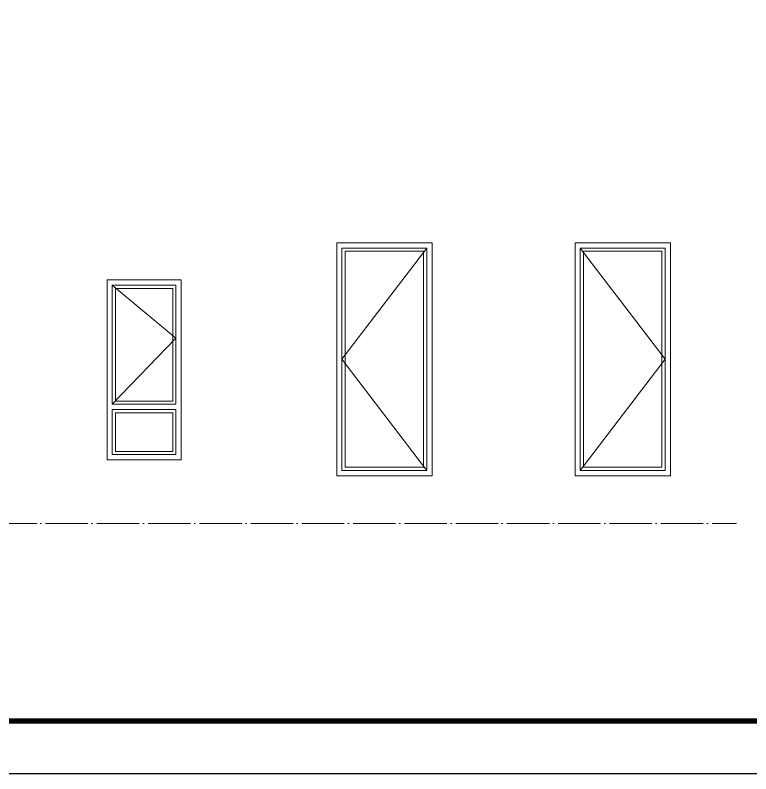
# Model space of a CAD drawing. Extents: x -518115 to 389031, y -231062 to 1628073.
# Drawn here: x 27667 to 34612, y 796874 to 804038 of the extents above; entities that cross this region are included whole.
import ezdxf

# ---------------------------------------------------------------- set-up
doc = ezdxf.new("R2010")
doc.units = 0
doc.header["$LTSCALE"] = 1000
doc.header["$MEASUREMENT"] = 0
doc.linetypes.add('DOTE', pattern=[2.42, 2, -0.2, 0.02, -0.2])
for name, color, linetype, lineweight in [('DOTE', 19, 'DOTE', 9), ('WINDOW', 144, 'Continuous', 15), ('立面-普通轮廓', 7, 'Continuous', 18), ('立面-窗开启线', 250, 'Continuous', 13)]:
    doc.layers.add(name, color=color, linetype=linetype, lineweight=lineweight)
doc.layers.add('yichutu', color=7, linetype='Continuous', true_color=0xffffff, plot=False)
doc.layers.add('图框', color=140, linetype='Continuous')

# ---------------------------------------------------------------- blocks, each defined once
blk = doc.blocks.new('yct-841-594-84100-59399.9999999999-100-1000.0')
at = {"layer": 'yichutu', "color": 7, "true_color": 0xffffff}
blk.add_lwpolyline([(0, 0), (0, 59400), (84100, 59400), (84100, 0)], close=True, dxfattribs=at)
blk = doc.blocks.new('A$C549D2611')
at = {"layer": '图框'}
blk.add_lwpolyline([(0, 0), (42050, 0), (42050, -29700), (0, -29700)], close=True, dxfattribs=at)
blk.add_lwpolyline([(0, 0), (42050, 0), (42050, -29700), (0, -29700)], close=True, dxfattribs=at)
at = {"layer": '图框', "const_width": 50}
blk.add_lwpolyline([(41550, -29200), (41550, -500), (1250, -500), (1250, -29200)], close=True, dxfattribs=at)

msp = doc.modelspace()

# ---------------------------------------------------------------- linework, layer by layer
at = {"layer": 'DOTE', "ltscale": 0.2}
msp.add_line((14886.1, 799238.4), (34478.4, 799238.4), dxfattribs=at)
msp.add_line((14886.1, 799238.4), (34478.4, 799238.4), dxfattribs=at)
at = {"layer": 'WINDOW'}
for points in [[(30752.1, 801838.4), (31552.1, 801838.4), (31552.1, 799738.4), (30752.1, 799738.4)], [(33002.5, 801838.4), (33802.5, 801838.4), (33802.5, 799738.4), (33002.5, 799738.4)], [(28583.7, 801488.4), (29183.7, 801488.4), (29183.7, 800363.4), (28583.7, 800363.4)], [(28583.7, 800313.4), (29183.7, 800313.4), (29183.7, 799888.4), (28583.7, 799888.4)]]:
    msp.add_lwpolyline(points, close=True, dxfattribs=at)
at = {"layer": 'WINDOW', "color": 250}
for points in [[(30782.1, 801808.4), (31522.1, 801808.4), (31522.1, 799768.4), (30782.1, 799768.4)], [(33032.5, 801808.4), (33772.5, 801808.4), (33772.5, 799768.4), (33032.5, 799768.4)], [(28613.7, 801458.4), (29153.7, 801458.4), (29153.7, 800393.4), (28613.7, 800393.4)], [(28613.7, 800283.4), (29153.7, 800283.4), (29153.7, 799918.4), (28613.7, 799918.4)]]:
    msp.add_lwpolyline(points, close=True, dxfattribs=at)
at = {"layer": '立面-普通轮廓'}
for points in [[(30702.1, 801888.4), (31602.1, 801888.4), (31602.1, 799688.4), (30702.1, 799688.4)], [(32952.5, 801888.4), (33852.5, 801888.4), (33852.5, 799688.4), (32952.5, 799688.4)], [(28533.7, 801538.4), (29233.7, 801538.4), (29233.7, 799838.4), (28533.7, 799838.4)]]:
    msp.add_lwpolyline(points, close=True, dxfattribs=at)
at = {"layer": '立面-窗开启线', "color": 4, "ltscale": 0.5}
for points in [[(31552.1, 801838.4), (30752.1, 800788.4), (31552.1, 799738.4)], [(33002.5, 801838.4), (33802.5, 800788.4), (33002.5, 799738.4)], [(28583.7, 801488.4), (29183.7, 800988.4), (28583.7, 800363.4)]]:
    msp.add_lwpolyline(points, dxfattribs=at)

# ---------------------------------------------------------------- block references
msp.add_blockref('A$C549D2611', (-985.9, 826573.7))
at = {"layer": 'yichutu', "xscale": 0.5, "yscale": 0.5, "zscale": 0.5}
msp.add_blockref('yct-841-594-84100-59399.9999999999-100-1000.0', (-985.9, 796873.7), dxfattribs=at)

doc.saveas('drawing.dxf')
